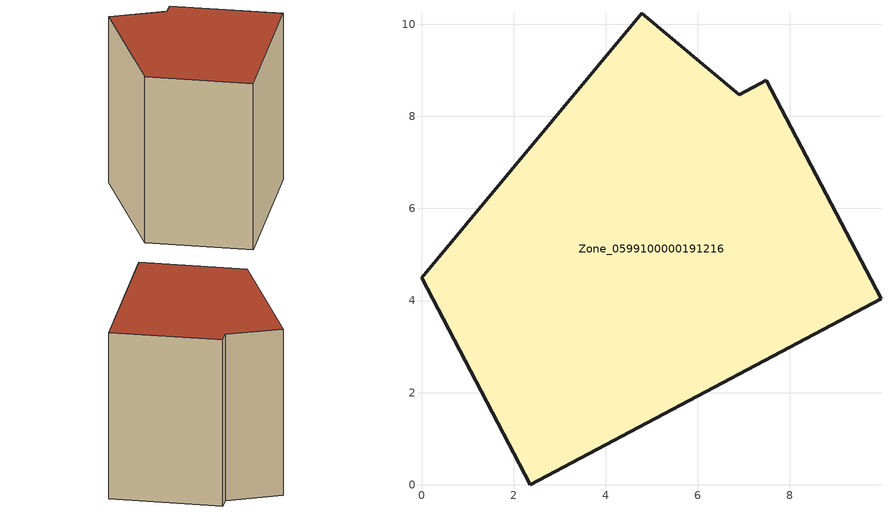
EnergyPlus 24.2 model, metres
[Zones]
Zone_0599100000191216
 floor ground (C_G): 0,4.5 4.78,10.24 6.9,8.47 7.49,8.78 9.98,4.04 2.36,0 z0
 wall outside (C_F): 7.49,8.78 6.9,8.47 4.78,10.24 0,4.5 2.36,0 9.98,4.04 7.49,8.78 z0:8.3
 roof outside (C_R): 0,4.5 2.36,0 9.98,4.04 7.49,8.78 6.9,8.47 4.78,10.24 z8.3
[BUILDING]
Pand.0599100000191216: North Axis=0; Terrain=City; Loads Convergence Tolerance Value=0.04; Temperature Convergence Tolerance Value=0.4; Solar Distribution=FullExterior; Maximum Number of Warmup Days=25; Minimum Number of Warmup Days=1
[Site:Location]
Rotterdam.The.Hague.AP_ZH_NLD Design_Conditions: Latitude=51.96; Longitude=4.45; Time Zone=1; Elevation=-4.5
[SITE:GROUNDTEMPERATURE:BUILDINGSURFACE]
18, 18, 18, 18, 18, 18, 18, 18, 18, 18, 18, 18
[MATERIAL] Thermal Absorptance=0.9; Solar Absorptance=0.7; Visible Absorptance=0.7
Name | Roughness | Thickness | Conductivity | Density | Specific Heat
G.TI.1975-1991 | MediumSmooth | 0.15 | 0.288461 | 540 | 1210
F.TI.1975-1991 | Rough | 0.3 | 0.230769 | 1920 | 840
R.TI.1975-1991 | MediumRough | 0.2 | 0.153846 | 1500 | 1000
[CONSTRUCTION]
C_G: G.TI.1975-1991
C_F: F.TI.1975-1991
C_R: R.TI.1975-1991
[ZONE]
Zone_0599100000191216: Type=1; Multiplier=1; Ceiling Height=Autocalculate; Volume=Autocalculate; Floor Area=autocalculate; Part of Total Floor Area=Yes
[ZONEINFILTRATION:DESIGNFLOWRATE]
Infil_Zone_0599100000191216: Zone or ZoneList or Space or SpaceList=Zone_0599100000191216; Schedule=AlwaysOn; Design Flow Rate Calculation Method=Flow/Area; Flow Rate per Floor Area=0.003; Constant Term Coefficient=1; Temperature Term Coefficient=0; Velocity Term Coefficient=0; Velocity Squared Term Coefficient=0
[HVACTEMPLATE:ZONE:IDEALLOADSAIRSYSTEM]
Zone_0599100000191216: Maximum Heating Supply Air Temperature=50; Minimum Cooling Supply Air Temperature=13; Maximum Heating Supply Air Humidity Ratio=0.0156; Minimum Cooling Supply Air Humidity Ratio=0.0077; Heating Limit=NoLimit; Cooling Limit=NoLimit; Dehumidification Control Type=ConstantSensibleHeatRatio; Cooling Sensible Heat Ratio=0.7; Dehumidification Setpoint=60; Humidification Control Type=None; Humidification Setpoint=30; Outdoor Air Method=None; Outdoor Air Flow Rate per Person=0.00944; Outdoor Air Flow Rate per Zone Floor Area=0; Outdoor Air Flow Rate per Zone=0; Demand Controlled Ventilation Type=None; Outdoor Air Economizer Type=NoEconomizer; Heat Recovery Type=None; Sensible Heat Recovery Effectiveness=0.7; Latent Heat Recovery Effectiveness=0.65
[ZONECONTROL:THERMOSTAT]
ThermostatControl_Zone_0599100000191216: Zone or ZoneList=Zone_0599100000191216; Control Type Schedule=DualSetpointControlType; Control 1=Thermostat_Zone_0599100000191216; Temperature Difference Between Cutout And Setpoint=0
[THERMOSTATSETPOINT:DUALSETPOINT]
Thermostat_Zone_0599100000191216: Heating Setpoint Temperature Schedule=HeatingSetpoint_Zone_0599100000191216; Cooling Setpoint Temperature Schedule=CoolingSetpoint_Zone_0599100000191216
[SCHEDULE:COMPACT]
HeatingSetpoint_Zone_0599100000191216: Through: 12/31, For: AllDays, Until: 24:00, 21
CoolingSetpoint_Zone_0599100000191216: Through: 12/31, For: AllDays, Until: 24:00, 24
DualSetpointControlType: Through: 12/31, For: AllDays, Until: 24:00, 4
AlwaysOn: Through: 12/31, For: AllDays, Until: 24:00, 1
